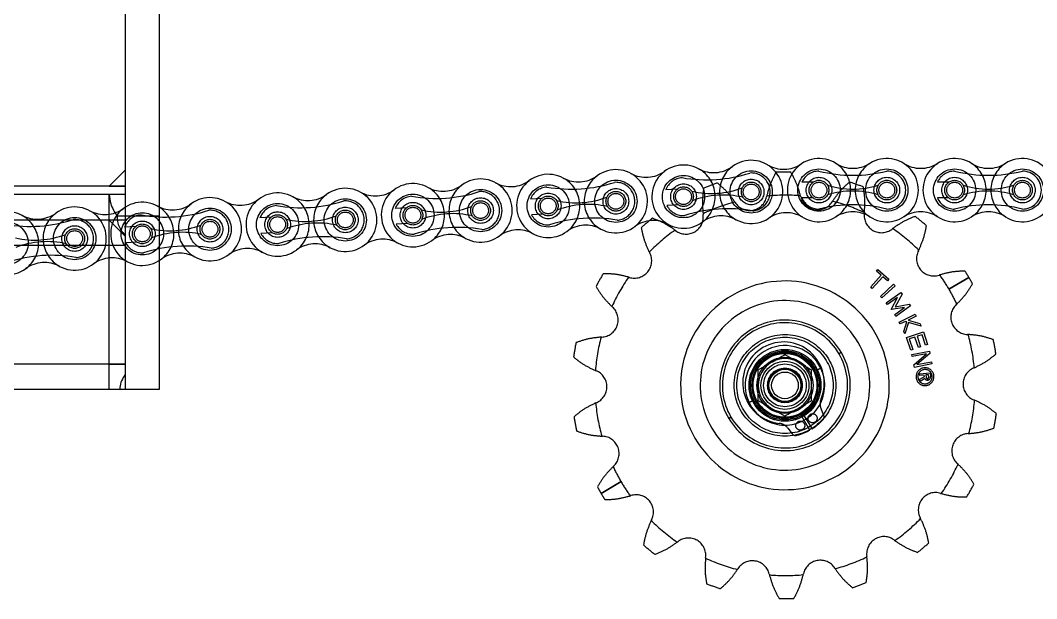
# Model space of a CAD drawing. Header units: metres. Extents: x 0 to 63075, y 0 to 44550.
# Drawn here: x 35842.8 to 36033.1, y 35818.8 to 35927.1 of the extents above; entities that cross this region are included whole.
import ezdxf

# ---------------------------------------------------------------- set-up
doc = ezdxf.new("R2010")
doc.units = ezdxf.units.M
doc.header["$LTSCALE"] = 75
doc.linetypes.add('HIDDEN2', pattern=[4.7625, 3.175, -1.5875])
for name, color, linetype in [('SDM', 7, 'Continuous'), ('SL4', 4, 'Continuous'), ('ST1', 7, 'HIDDEN2')]:
    doc.layers.add(name, color=color, linetype=linetype)

# ---------------------------------------------------------------- blocks, each defined once
blk = doc.blocks.new('A$C6e6623c1')
at = {"layer": 'SL4'}
for p, q in [((381.19, 1679.2), (381.19, 1567.5)), ((387.54, 1679.2), (387.54, 1567.5)), ((381.19, 1576.1), (378.19, 1573.1)), ((381.19, 1576.1), (381.19, 1573.1)), ((381.19, 1573.1), (327.22, 1573.1)), ((378.19, 1573.1), (381.19, 1573.1)), ((381.19, 1573.1), (381.19, 1571.51)), ((381.19, 1571.51), (326.5, 1571.51)), ((378.19, 1566.75), (378.19, 1571.51)), ((381.19, 1571.51), (378.19, 1571.51)), ((381.19, 1571.51), (381.19, 1567.5)), ((378.19, 1566.75), (324.21, 1566.75)), ((381.19, 1563.75), (378.19, 1566.75)), ((378.19, 1561.99), (378.19, 1566.75)), ((381.19, 1567.5), (379.66, 1567.5)), ((381.19, 1567.5), (381.19, 1563.84)), ((387.54, 1567.5), (381.19, 1567.5)), ((381.19, 1567.5), (381.19, 1535)), ((387.54, 1567.5), (387.54, 1535)), ((378.19, 1561.99), (326.19, 1561.99)), ((381.19, 1561.99), (378.19, 1561.99)), ((378.19, 1539.76), (378.19, 1561.99)), ((499.76, 1538.68), (502.26, 1540.12)), ((504.76, 1541.56), (507.26, 1540.12)), ((378.19, 1539.76), (305.7, 1539.76)), ((378.19, 1539.76), (381.19, 1539.76)), ((378.19, 1535), (378.19, 1539.76)), ((381.19, 1537.82), (381.19, 1535)), ((378.19, 1535), (301.19, 1535)), ((381.19, 1535), (380.16, 1535)), ((387.54, 1535), (381.19, 1535)), ((509.76, 1532.9), (507.26, 1531.46)), ((504.76, 1530.02), (502.26, 1531.46))]:
    blk.add_line(p, q, dxfattribs=at)
for radius in [6, 3, 2.5]:
    blk.add_circle((504.76, 1535.79), radius, dxfattribs=at)
for start, end in [(120, 180), (60, 120), (0, 60), (180, 240), (300, 0), (240, 300)]:
    blk.add_arc((504.76, 1535.79), 5, start, end, dxfattribs=at)
for points, knots in [([(378.19, 1571.51), (378.26, 1570.93), (378.43, 1569.49), (379.2, 1568.24), (379.66, 1567.5)], [0, 0, 0, 0, 0.40124, 1, 1, 1, 1]), ([(379.66, 1567.5), (379.67, 1567.06), (379.7, 1565.88), (380.51, 1564.67), (381.11, 1563.94), (381.19, 1563.84)], [0, 0, 0, 0, 0.3402665, 0.9089947, 1, 1, 1, 1]), ([(502.26, 1540.12), (502.32, 1540.15), (503.17, 1540.64), (503.99, 1541.12), (504.76, 1541.56)], [0, 0, 0, 0, 0.070201, 1, 1, 1, 1]), ([(507.26, 1540.12), (507.32, 1540.09), (508.17, 1539.6), (508.99, 1539.12), (509.76, 1538.68)], [0, 0, 0, 0, 0.070201, 1, 1, 1, 1]), ([(499.76, 1535.79), (499.76, 1536.05), (499.76, 1537.03), (499.76, 1537.98), (499.76, 1538.68)], [0, 0, 0, 0, 0.268634, 1, 1, 1, 1]), ([(509.76, 1535.79), (509.76, 1536.05), (509.76, 1537.03), (509.76, 1537.98), (509.76, 1538.68)], [0, 0, 0, 0, 0.268634, 1, 1, 1, 1]), ([(381.19, 1537.82), (380.95, 1537.44), (380.46, 1536.67), (380.18, 1535.7), (380.17, 1535.13), (380.16, 1535)], [0, 0, 0, 0, 0.424288, 0.863023, 1, 1, 1, 1]), ([(380.16, 1535), (379.8, 1535), (379.06, 1535), (378.32, 1535), (378.23, 1535), (378.19, 1535)], [0, 0, 0, 0, 0.37786, 0.765345, 1, 1, 1, 1]), ([(499.76, 1532.9), (499.76, 1533.15), (499.76, 1534.09), (499.76, 1535.06), (499.76, 1535.79)], [0, 0, 0, 0, 0.257551, 1, 1, 1, 1]), ([(509.76, 1532.9), (509.76, 1533.15), (509.76, 1534.09), (509.76, 1535.06), (509.76, 1535.79)], [0, 0, 0, 0, 0.257551, 1, 1, 1, 1]), ([(502.26, 1531.46), (502.2, 1531.49), (501.36, 1531.98), (500.53, 1532.46), (499.76, 1532.9)], [0, 0, 0, 0, 0.0702006, 1, 1, 1, 1]), ([(507.26, 1531.46), (507.2, 1531.43), (506.36, 1530.94), (505.53, 1530.46), (504.76, 1530.02)], [0, 0, 0, 0, 0.070201, 1, 1, 1, 1])]:
    blk.add_open_spline(points, degree=3, knots=knots, dxfattribs=at)
at = {"layer": 'ST1'}
for p, q in [((484.56, 1572.53), (482.44, 1572.38)), ((510.02, 1573.83), (507.9, 1573.83)), ((535.42, 1573.83), (533.3, 1573.83)), ((378.19, 1571.51), (91.19, 1571.51)), ((459.22, 1570.79), (457.1, 1570.64)), ((510.02, 1570.88), (507.9, 1570.88)), ((535.42, 1570.88), (533.3, 1570.88)), ((433.88, 1569.04), (431.76, 1568.9)), ((484.76, 1569.59), (482.64, 1569.44)), ((381.19, 1566.75), (378.19, 1566.75)), ((408.54, 1567.3), (406.42, 1567.15)), ((459.42, 1567.84), (457.3, 1567.7)), ((383.2, 1565.55), (381.08, 1565.41)), ((434.08, 1566.1), (431.96, 1565.95)), ((408.74, 1564.35), (406.62, 1564.21)), ((381.19, 1561.99), (81.19, 1561.99)), ((381.19, 1561.99), (378.19, 1561.99)), ((383.4, 1562.61), (381.28, 1562.46)), ((521.89, 1557.18), (522.16, 1557.48)), ((522.76, 1556.4), (521.89, 1557.18)), ((522.16, 1557.48), (524.21, 1555.67)), ((520.82, 1554.21), (522.76, 1556.4)), ((523.06, 1556.14), (521.12, 1553.94)), ((523.94, 1555.36), (523.06, 1556.14)), ((524.21, 1555.67), (523.94, 1555.36)), ((535.47, 1553.82), (539.21, 1556.01)), ((539.21, 1556.01), (535.47, 1553.82)), ((521.12, 1553.94), (520.82, 1554.21)), ((522.63, 1552.45), (525.1, 1554.71)), ((525.37, 1554.41), (522.91, 1552.15)), ((525.1, 1554.71), (525.37, 1554.41)), ((522.91, 1552.15), (522.63, 1552.45)), ((523.74, 1551.26), (526.46, 1553.2)), ((525.82, 1552.25), (523.97, 1550.93)), ((524.63, 1550), (525.82, 1552.25)), ((526.69, 1552.88), (525.37, 1550.5)), ((526.46, 1553.2), (526.69, 1552.88)), ((523.97, 1550.93), (523.74, 1551.26)), ((524.66, 1549.97), (524.63, 1550)), ((527.17, 1550.36), (524.66, 1549.97)), ((525.32, 1549.04), (527.17, 1550.36)), ((525.37, 1550.5), (528.04, 1550.98)), ((528.27, 1550.66), (525.55, 1548.71)), ((528.04, 1550.98), (528.27, 1550.66)), ((525.55, 1548.71), (525.32, 1549.04)), ((526.16, 1547.64), (529.17, 1549.11)), ((526.34, 1547.28), (526.16, 1547.64)), ((527.32, 1547.76), (526.34, 1547.28)), ((527.02, 1545.88), (527.59, 1547.68)), ((527.92, 1547.59), (527.24, 1545.43)), ((527.59, 1547.68), (527.32, 1547.76)), ((529.34, 1548.75), (527.81, 1548)), ((527.81, 1548), (530.03, 1547.35)), ((530.25, 1546.9), (527.92, 1547.59)), ((529.17, 1549.11), (529.34, 1548.75)), ((527.24, 1545.43), (527.02, 1545.88)), ((527.53, 1544.73), (530.7, 1545.79)), ((530.03, 1547.35), (530.25, 1546.9)), ((530.7, 1545.79), (531.48, 1543.46)), ((528.31, 1542.4), (527.53, 1544.73)), ((529.11, 1544.84), (528.05, 1544.48)), ((528.05, 1544.48), (528.7, 1542.53)), ((529.77, 1542.89), (529.11, 1544.84)), ((530.44, 1545.28), (529.5, 1544.97)), ((529.5, 1544.97), (530.16, 1543.02)), ((531.1, 1543.33), (530.44, 1545.28)), ((515.3, 1541.97), (514.88, 1541.73)), ((514.88, 1541.73), (515.3, 1541.97)), ((528.7, 1542.53), (528.31, 1542.4)), ((528.53, 1541.58), (531.82, 1542.2)), ((530.16, 1543.02), (529.77, 1542.89)), ((531.48, 1543.46), (531.1, 1543.33)), ((531.82, 1542.2), (531.9, 1541.74)), ((528.6, 1541.18), (528.53, 1541.58)), ((531.26, 1541.69), (528.6, 1541.18)), ((528.9, 1539.61), (531.26, 1541.69)), ((531.9, 1541.74), (529.48, 1539.67)), ((529.48, 1539.67), (532.2, 1540.19)), ((532.2, 1540.19), (532.28, 1539.79)), ((381.19, 1539.76), (86.44, 1539.76)), ((381.19, 1539.76), (378.19, 1539.76)), ((510.61, 1538.57), (511.49, 1538.99)), ((511.49, 1538.99), (510.61, 1538.57)), ((528.99, 1539.16), (528.9, 1539.61)), ((532.28, 1539.79), (528.99, 1539.16)), ((529.98, 1537.96), (531.93, 1538.14)), ((531.93, 1538.14), (531.99, 1537.41)), ((530.01, 1537.64), (529.98, 1537.96)), ((530.84, 1537.71), (530.01, 1537.64)), ((530.03, 1536.93), (530.87, 1537.44)), ((530.07, 1536.53), (530.03, 1536.93)), ((530.94, 1537.07), (530.07, 1536.53)), ((530.87, 1537.44), (530.84, 1537.71)), ((531.64, 1537.79), (531.15, 1537.75)), ((531.15, 1537.75), (531.19, 1537.31)), ((531.49, 1536.78), (531.46, 1537.09)), ((531.46, 1537.09), (531.48, 1536.78)), ((531.68, 1537.36), (531.64, 1537.79)), ((380.16, 1535), (378.19, 1535)), ((498.03, 1532.59), (498.91, 1533.01)), ((498.91, 1533.01), (498.03, 1532.59)), ((508.04, 1530.53), (509.84, 1527.64)), ((512.03, 1530.16), (511.51, 1531.4)), ((494.65, 1529.85), (494.23, 1529.61)), ((494.23, 1529.61), (494.65, 1529.85)), ((509.41, 1527.39), (507.76, 1530.36)), ((505.31, 1527.76), (506.13, 1526.7)), ((470.32, 1515.57), (474.06, 1517.76)), ((474.06, 1517.76), (470.32, 1515.57))]:
    blk.add_line(p, q, dxfattribs=at)
for centre, radius in [((511.13, 1572.35), 3.96), ((523.83, 1572.35), 3.96), ((536.53, 1572.35), 3.96), ((549.23, 1572.35), 3.96), ((473.09, 1570.26), 3.96), ((485.76, 1571.13), 3.96), ((498.43, 1572.01), 3.96), ((498.43, 1572.01), 2.4), ((511.13, 1572.35), 2.4), ((511.13, 1572.35), 1.85), ((523.83, 1572.35), 2.4), ((523.83, 1572.35), 1.85), ((536.53, 1572.35), 2.4), ((536.53, 1572.35), 1.84), ((549.23, 1572.35), 2.4), ((549.23, 1572.35), 1.84), ((447.75, 1568.52), 3.96), ((460.42, 1569.39), 3.96), ((473.09, 1570.26), 2.4), ((485.76, 1571.13), 2.4), ((485.76, 1571.13), 1.84), ((485.76, 1571.13), 1.48), ((498.43, 1572.01), 1.84), ((498.43, 1572.01), 1.48), ((511.13, 1572.35), 1.48), ((523.83, 1572.35), 1.48), ((536.53, 1572.35), 1.48), ((549.23, 1572.35), 1.48), ((422.41, 1566.77), 3.96), ((435.08, 1567.65), 3.96), ((447.75, 1568.52), 2.4), ((460.42, 1569.39), 2.4), ((460.42, 1569.39), 1.85), ((460.42, 1569.39), 1.48), ((473.09, 1570.26), 1.85), ((473.09, 1570.26), 1.48), ((397.07, 1565.03), 3.96), ((409.74, 1565.9), 3.96), ((422.41, 1566.77), 2.4), ((422.41, 1566.77), 1.84), ((435.08, 1567.65), 2.4), ((435.08, 1567.65), 1.84), ((435.08, 1567.65), 1.48), ((447.75, 1568.52), 1.84), ((447.75, 1568.52), 1.48), ((371.73, 1563.28), 3.96), ((384.4, 1564.16), 3.96), ((397.07, 1565.03), 2.4), ((397.07, 1565.03), 1.85), ((409.74, 1565.9), 2.4), ((409.74, 1565.9), 1.84), ((409.74, 1565.9), 1.48), ((422.41, 1566.77), 1.48), ((359.06, 1562.41), 3.96), ((371.73, 1563.28), 2.4), ((371.73, 1563.28), 1.85), ((371.73, 1563.28), 1.48), ((384.4, 1564.16), 2.4), ((384.4, 1564.16), 1.85), ((384.4, 1564.16), 1.48), ((397.07, 1565.03), 1.48), ((504.76, 1535.79), 9.52), ((504.76, 1535.79), 9.02), ((504.76, 1535.79), 6.72), ((504.76, 1535.79), 6.73), ((504.76, 1535.79), 6.47), ((504.76, 1535.79), 6.2), ((504.76, 1535.79), 5.98), ((504.76, 1535.79), 5.25), ((504.76, 1535.79), 5.25), ((504.76, 1535.79), 4.5), ((504.76, 1535.79), 4), ((504.76, 1535.79), 3.25), ((504.76, 1535.79), 3.25), ((504.76, 1535.79), 3.2), ((509.94, 1529.63), 0.85), ((507.62, 1528.26), 0.85)]:
    blk.add_circle(centre, radius, dxfattribs=at)
for centre, radius, start, end in [((511.13, 1572.35), 5.92, 57.5667, 302.4333), ((523.83, 1572.35), 5.92, 237.5667, 122.4333), ((536.53, 1572.35), 5.92, 57.5667, 302.4333), ((549.23, 1572.35), 5.92, 237.5667, 122.4333), ((473.09, 1570.26), 5.92, 241.5043, 126.3709), ((485.76, 1571.13), 5.92, 61.5043, 306.3709), ((491.41, 1581.54), 5.92, 241.5043, 306.3709), ((485.76, 1571.13), 5.92, 306.3709, 61.5044), ((498.43, 1572.01), 5.92, 126.371, 241.5042), ((498.43, 1572.01), 5.92, 241.5043, 126.3709), ((504.51, 1582.17), 5.92, 239.1418, 304.0085), ((517.48, 1582.35), 5.92, 237.5667, 302.4333), ((511.13, 1572.35), 5.92, 302.4332, 57.5668), ((523.83, 1572.35), 5.92, 122.4332, 237.5668), ((530.18, 1582.35), 5.92, 237.5667, 302.4333), ((542.88, 1582.35), 5.92, 237.5667, 302.4333), ((536.53, 1572.35), 5.92, 302.4332, 57.5668), ((549.23, 1572.35), 5.92, 122.4332, 237.5668), ((447.75, 1568.52), 5.92, 241.5043, 126.3709), ((460.42, 1569.39), 5.92, 61.5043, 306.3709), ((466.07, 1579.8), 5.92, 241.5043, 306.3709), ((460.42, 1569.39), 5.92, 306.3709, 61.5044), ((473.09, 1570.26), 5.92, 126.3709, 241.5044), ((478.74, 1580.67), 5.92, 241.5043, 306.3709), ((485.76, 1571.13), 3.55, 93.9376, 159.3842), ((490.1, 1600.6), 26.32, 259.9778, 287.8975), ((498.43, 1572.01), 3.55, 273.9376, 93.9376), ((504.76, 1535.79), 39.94, 88.4469, 92.3828), ((511.13, 1572.35), 3.55, 90, 155.4466), ((517.48, 1601.45), 26.32, 256.0401, 283.9599), ((523.83, 1572.35), 3.55, 270, 90), ((536.53, 1572.35), 3.55, 90, 155.4466), ((542.88, 1601.45), 26.32, 256.0401, 283.9599), ((549.23, 1572.35), 3.55, 270, 90), ((422.41, 1566.77), 5.92, 241.5043, 126.3709), ((428.06, 1577.18), 5.92, 241.5043, 306.3709), ((435.08, 1567.65), 5.92, 61.5043, 306.3709), ((440.73, 1578.05), 5.92, 241.5043, 306.3709), ((435.08, 1567.65), 5.92, 306.3709, 61.5044), ((447.75, 1568.52), 5.92, 126.3709, 241.5044), ((453.4, 1578.92), 5.92, 241.5043, 306.3709), ((460.42, 1569.39), 3.55, 93.9376, 159.3842), ((464.76, 1598.85), 26.32, 259.9778, 287.8975), ((473.09, 1570.26), 3.55, 273.9376, 93.9376), ((490.98, 1587.88), 16.17, 256.9306, 290.9446), ((504.76, 1535.79), 39.94, 108.4469, 112.3828), ((517.48, 1588.71), 16.17, 252.993, 287.007), ((504.76, 1535.79), 39.94, 68.4469, 72.3828), ((542.88, 1588.71), 16.17, 252.993, 287.007), ((397.07, 1565.03), 5.92, 241.5043, 126.3709), ((402.72, 1575.43), 5.92, 241.5043, 306.3709), ((409.74, 1565.9), 5.92, 61.5043, 306.3709), ((415.39, 1576.31), 5.92, 241.5043, 306.3709), ((409.74, 1565.9), 5.92, 306.3709, 61.5044), ((422.41, 1566.77), 5.92, 126.3709, 241.5044), ((435.08, 1567.65), 3.55, 93.9376, 159.3842), ((439.42, 1597.11), 26.32, 259.9778, 287.8975), ((447.75, 1568.52), 3.55, 273.9376, 93.9376), ((465.64, 1586.14), 16.17, 256.9306, 290.9446), ((493.22, 1555.26), 16.17, 76.9306, 110.9446), ((498.15, 1571.78), 3.24, 212.9148, 347.9148), ((516.36, 1567.88), 15.39, 167.4325, 167.9148), ((504.76, 1535.79), 35.61, 85.3155, 95.5142), ((504.76, 1535.79), 35.61, 85.3155, 95.5142), ((492.7, 1567.71), 15.39, 12.9148, 13.3971), ((510.86, 1571.88), 3.24, 192.9148, 327.9148), ((511.13, 1572.35), 3.55, 204.5534, 270), ((517.48, 1556), 16.17, 72.993, 107.007), ((536.53, 1572.35), 3.55, 204.5534, 270), ((542.88, 1556), 16.17, 72.993, 107.007), ((371.73, 1563.28), 5.92, 241.5043, 126.3709), ((377.38, 1573.69), 5.92, 241.5043, 306.3709), ((384.4, 1564.16), 5.92, 61.5043, 306.3709), ((388.74, 1593.62), 26.32, 259.9778, 287.8975), ((390.05, 1574.56), 5.92, 241.5043, 306.3709), ((384.4, 1564.16), 5.92, 306.3709, 61.5044), ((397.07, 1565.03), 5.92, 126.3709, 241.5044), ((397.07, 1565.03), 3.55, 273.9376, 93.9376), ((409.74, 1565.9), 3.55, 93.9376, 159.3842), ((414.08, 1595.37), 26.32, 259.9778, 287.8975), ((422.41, 1566.77), 3.55, 273.9376, 93.9376), ((440.3, 1584.4), 16.17, 256.9306, 290.9446), ((467.88, 1553.51), 16.17, 76.9306, 110.9446), ((485.76, 1571.13), 3.55, 208.491, 273.9376), ((494.1, 1542.54), 26.32, 79.9778, 107.8975), ((504.76, 1535.79), 35.61, 105.3155, 115.5142), ((504.76, 1535.79), 35.61, 105.3155, 115.5142), ((482.51, 1561.66), 15.39, 32.9148, 33.3971), ((517.48, 1543.26), 26.32, 76.0401, 103.9599), ((526.64, 1561.98), 15.39, 147.4325, 147.9148), ((504.76, 1535.79), 35.61, 65.3155, 75.5142), ((504.76, 1535.79), 35.61, 65.3155, 75.5142), ((542.88, 1543.26), 26.32, 76.0401, 103.9599), ((359.06, 1562.41), 5.92, 61.5043, 306.3709), ((363.4, 1591.88), 26.32, 259.9778, 287.8975), ((364.71, 1572.82), 5.92, 241.5043, 306.3709), ((359.06, 1562.41), 5.92, 306.3709, 61.5044), ((371.73, 1563.28), 5.92, 126.3709, 241.5044), ((371.73, 1563.28), 3.55, 273.9376, 93.9376), ((384.4, 1564.16), 3.55, 93.9376, 159.3842), ((414.96, 1582.65), 16.17, 256.9306, 290.9446), ((442.54, 1551.77), 16.17, 76.9306, 110.9446), ((460.42, 1569.39), 3.55, 208.491, 273.9376), ((468.76, 1540.8), 26.32, 79.9778, 107.8975), ((480.12, 1560.73), 5.92, 61.5043, 126.3709), ((504.76, 1535.79), 39.94, 128.4469, 132.3828), ((486.23, 1567.35), 3.24, 232.9148, 7.9148), ((492.79, 1561.6), 5.92, 61.5043, 126.3709), ((504.69, 1569.92), 15.39, 187.4325, 187.9148), ((505.06, 1562.19), 5.92, 59.1418, 124.0085), ((517.48, 1562.36), 5.92, 57.5667, 122.4333), ((522.83, 1567.62), 3.24, 172.9148, 307.9148), ((504.35, 1569.91), 15.39, 352.9148, 353.3971), ((530.18, 1562.36), 5.92, 57.5667, 122.4333), ((504.76, 1535.79), 39.94, 48.4469, 52.3828), ((542.88, 1562.36), 5.92, 57.5667, 122.4333), ((389.62, 1580.91), 16.17, 256.9306, 290.9446), ((417.2, 1550.02), 16.17, 76.9306, 110.9446), ((435.08, 1567.65), 3.55, 208.491, 273.9376), ((443.42, 1539.05), 26.32, 79.9778, 107.8975), ((454.78, 1558.98), 5.92, 61.5043, 126.3709), ((467.45, 1559.86), 5.92, 61.5043, 126.3709), ((504.76, 1535.79), 35.61, 125.3155, 135.5142), ((504.76, 1535.79), 35.61, 125.3155, 135.5142), ((475, 1552.49), 15.39, 52.9148, 53.3971), ((534.28, 1552.92), 15.39, 127.4325, 127.9148), ((504.76, 1535.79), 35.61, 45.3155, 55.5142), ((504.76, 1535.79), 35.61, 45.3155, 55.5142), ((364.28, 1579.16), 16.17, 256.9306, 290.9446), ((391.86, 1548.28), 16.17, 76.9306, 110.9446), ((409.74, 1565.9), 3.55, 208.491, 273.9376), ((418.08, 1537.31), 26.32, 79.9778, 107.8975), ((429.44, 1557.24), 5.92, 61.5043, 126.3709), ((442.11, 1558.11), 5.92, 61.5043, 126.3709), ((366.52, 1546.53), 16.17, 76.9306, 110.9446), ((384.4, 1564.16), 3.55, 208.491, 273.9376), ((392.74, 1535.56), 26.32, 79.9778, 107.8975), ((404.09, 1555.5), 5.92, 61.5043, 126.3709), ((416.76, 1556.37), 5.92, 61.5043, 126.3709), ((532.63, 1559.52), 3.24, 152.9148, 287.9148), ((516.04, 1568), 15.39, 332.9148, 333.3971), ((367.4, 1533.82), 26.32, 79.9778, 107.8975), ((378.75, 1553.75), 5.92, 61.5043, 126.3709), ((391.42, 1554.62), 5.92, 61.5043, 126.3709), ((476.56, 1559.11), 3.24, 252.9148, 27.9148), ((493.02, 1567.83), 15.39, 207.4325, 207.9148), ((366.08, 1552.88), 5.92, 61.5043, 126.3709), ((504.76, 1535.79), 39.94, 30.4148, 32.3828), ((504.76, 1535.79), 39.94, 148.4469, 152.3828), ((504.76, 1535.79), 35.61, 145.3155, 155.5142), ((504.76, 1535.79), 35.61, 145.3155, 155.5142), ((471.09, 1541.3), 15.39, 72.9148, 73.3971), ((504.76, 1535.79), 19.54, 30.4148, 210.4148), ((538.36, 1541.79), 15.39, 107.4325, 107.9148), ((504.76, 1535.79), 35.61, 30.4148, 35.5142), ((504.76, 1535.79), 35.61, 30.4148, 35.5142), ((504.76, 1535.79), 39.94, 28.4469, 30.4148), ((504.76, 1535.79), 35.61, 25.3155, 30.4148), ((504.76, 1535.79), 35.61, 25.3155, 30.4148), ((504.76, 1535.79), 15.88, 30.4148, 210.4148), ((470.28, 1548.06), 3.24, 272.9148, 47.9148), ((482.77, 1561.88), 15.39, 227.4325, 227.9148), ((539.06, 1548.56), 3.24, 132.9148, 267.9148), ((526.38, 1562.2), 15.39, 312.9148, 313.3971), ((504.76, 1535.79), 12.22, 30.4148, 210.4148), ((504.76, 1535.79), 19.54, 210.4148, 30.4148), ((504.76, 1535.79), 11.73, 30.4148, 210.4148), ((504.76, 1535.79), 11.73, 30.4148, 210.4148), ((504.76, 1535.79), 39.94, 168.4469, 172.3828), ((504.76, 1535.79), 35.61, 165.3155, 175.5142), ((504.76, 1535.79), 35.61, 165.3155, 175.5142), ((471.23, 1529.45), 15.39, 92.9148, 93.3971), ((504.76, 1535.79), 15.88, 210.4148, 30.4148), ((504.48, 1536.27), 7.64, 336.9213, 263.9084), ((538.38, 1529.94), 15.39, 87.4325, 87.9148), ((504.76, 1535.79), 35.61, 5.3155, 15.5142), ((504.76, 1535.79), 35.61, 5.3155, 15.5142), ((504.76, 1535.79), 39.94, 8.4469, 12.3828), ((504.76, 1535.79), 12.22, 210.4148, 30.4148), ((504.76, 1535.79), 7.45, 25.4148, 205.4148), ((504.76, 1535.79), 7.45, 25.4148, 205.4148), ((504.76, 1535.79), 6.2, 301.9071, 298.9226), ((504.76, 1535.79), 11.73, 210.4148, 30.4148), ((504.76, 1535.79), 11.73, 210.4148, 30.4148), ((475.17, 1552.79), 15.39, 247.4325, 247.9148), ((468.17, 1535.53), 3.24, 292.9148, 67.9148), ((504.76, 1535.79), 7.45, 205.4148, 25.4148), ((504.76, 1535.79), 7.45, 205.4148, 25.4148), ((530.99, 1537.41), 1.67, 120.4148, 300.4148), ((530.99, 1537.41), 1.34, 120.4148, 300.4148), ((530.99, 1537.41), 1.67, 300.4148, 120.4148), ((530.99, 1537.41), 1.34, 300.4148, 120.4148), ((541.36, 1536.05), 3.24, 112.9148, 247.9148), ((534.11, 1553.21), 15.39, 292.9148, 293.3971), ((531.44, 1537.33), 0.558, 207.7954, 274.6447), ((531.44, 1537.33), 0.245, 185.1103, 274.0571), ((531.44, 1537.33), 0.245, 276.1116, 6.4414), ((531.44, 1537.33), 0.558, 275.5405, 8.4894), ((475.42, 1518.37), 15.39, 112.9148, 113.3971), ((504.76, 1535.79), 35.61, 185.3155, 195.5142), ((504.76, 1535.79), 35.61, 185.3155, 195.5142), ((513.72, 1532.33), 2.4, 156.9213, 202.9148), ((504.76, 1535.79), 35.61, 345.3155, 355.5142), ((504.76, 1535.79), 35.61, 345.3155, 355.5142), ((534.35, 1518.79), 15.39, 67.4325, 67.9148), ((504.76, 1535.79), 39.94, 348.4469, 352.3828), ((504.76, 1535.79), 39.94, 188.4469, 192.3828), ((503.42, 1526.29), 2.4, 37.9148, 83.9084), ((504.76, 1535.79), 9.6, 301.9071, 318.0246), ((511.34, 1529.87), 0.75, 318.0246, 22.9148), ((506.72, 1527.16), 0.75, 217.9148, 282.805), ((504.76, 1535.79), 9.6, 282.805, 298.9226), ((539.24, 1523.52), 3.24, 92.9148, 227.9148), ((538.29, 1542.13), 15.39, 272.9148, 273.3971), ((471.14, 1541.64), 15.39, 267.4325, 267.9148), ((470.46, 1523.02), 3.24, 312.9148, 87.9148), ((504.76, 1535.79), 35.61, 325.3155, 335.5142), ((504.76, 1535.79), 35.61, 325.3155, 335.5142), ((526.76, 1509.7), 15.39, 47.4325, 47.9148), ((483.15, 1509.38), 15.39, 132.9148, 133.3971), ((504.76, 1535.79), 35.61, 205.3155, 210.4148), ((504.76, 1535.79), 35.61, 205.3155, 210.4148), ((504.76, 1535.79), 35.61, 210.4148, 215.5142), ((504.76, 1535.79), 35.61, 210.4148, 215.5142), ((504.76, 1535.79), 39.94, 328.4469, 332.3828), ((504.76, 1535.79), 39.94, 208.4469, 210.4148), ((504.76, 1535.79), 39.94, 210.4148, 212.3828), ((476.9, 1512.06), 3.24, 332.9148, 107.9148), ((532.97, 1512.47), 3.24, 72.9148, 207.9148), ((538.44, 1530.28), 15.39, 252.9148, 253.3971), ((471.17, 1529.79), 15.39, 287.4325, 287.9148), ((493.48, 1503.58), 15.39, 152.9148, 153.3971), ((504.76, 1535.79), 35.61, 225.3155, 235.5142), ((504.76, 1535.79), 35.61, 225.3155, 235.5142), ((504.76, 1535.79), 35.61, 305.3155, 315.5142), ((504.76, 1535.79), 35.61, 305.3155, 315.5142), ((516.51, 1503.75), 15.39, 27.4325, 27.9148), ((504.76, 1535.79), 39.94, 228.4469, 232.3828), ((475.25, 1518.66), 15.39, 307.4325, 307.9148), ((486.69, 1503.96), 3.24, 352.9148, 127.9148), ((523.29, 1504.23), 3.24, 52.9148, 187.9148), ((534.52, 1519.09), 15.39, 232.9148, 233.3971), ((504.76, 1535.79), 39.94, 308.4469, 312.3828), ((504.84, 1501.66), 15.39, 7.4325, 7.9148), ((505.18, 1501.67), 15.39, 172.9148, 173.3971), ((504.76, 1535.79), 35.61, 245.3155, 255.5142), ((504.76, 1535.79), 35.61, 245.3155, 255.5142), ((498.67, 1499.7), 3.24, 12.9148, 147.9148), ((511.38, 1499.8), 3.24, 32.9148, 167.9148), ((504.76, 1535.79), 35.61, 285.3155, 295.5142), ((504.76, 1535.79), 35.61, 285.3155, 295.5142), ((482.89, 1509.6), 15.39, 327.4325, 327.9148), ((516.83, 1503.87), 15.39, 192.9148, 193.3971), ((504.76, 1535.79), 35.61, 265.3155, 275.5142), ((504.76, 1535.79), 35.61, 265.3155, 275.5142), ((493.16, 1503.7), 15.39, 347.4325, 347.9148), ((527.02, 1509.92), 15.39, 212.9148, 213.3971), ((504.76, 1535.79), 39.94, 248.4469, 252.3828), ((504.76, 1535.79), 39.94, 288.4469, 292.3828), ((504.76, 1535.79), 39.94, 268.4469, 272.3828)]:
    blk.add_arc(centre, radius, start, end, dxfattribs=at)
for points, knots in [([(503.1, 1575.7), (502.73, 1575), (501.97, 1573.61), (501.55, 1572.02), (501.34, 1571.23)], [0, 0, 0, 0, 0.500514, 1, 1, 1, 1]), ([(507.67, 1571.28), (507.45, 1572.07), (507, 1573.64), (506.23, 1575.02), (505.85, 1575.72)], [0, 0, 0, 0, 0.499427, 1, 1, 1, 1]), ([(489.55, 1572.72), (489.44, 1571.94), (489.21, 1570.37), (489.35, 1568.74), (489.43, 1567.92)], [0, 0, 0, 0, 0.500261, 1, 1, 1, 1]), ([(495.36, 1570.13), (494.88, 1570.8), (493.92, 1572.13), (492.72, 1573.16), (492.12, 1573.68)], [0, 0, 0, 0, 0.499098, 1, 1, 1, 1]), ([(516.85, 1573.86), (516.26, 1573.33), (515.08, 1572.28), (514.14, 1570.94), (513.67, 1570.27)], [0, 0, 0, 0, 0.500529, 1, 1, 1, 1]), ([(519.63, 1568.14), (519.69, 1568.96), (519.81, 1570.59), (519.56, 1572.16), (519.44, 1572.94)], [0, 0, 0, 0, 0.49948, 1, 1, 1, 1]), ([(484.18, 1564.85), (483.5, 1565.31), (482.15, 1566.23), (480.67, 1566.79), (479.93, 1567.07)], [0, 0, 0, 0, 0.499419, 1, 1, 1, 1]), ([(529.14, 1567.43), (528.41, 1567.13), (526.94, 1566.55), (525.59, 1565.61), (524.92, 1565.14)], [0, 0, 0, 0, 0.500152, 1, 1, 1, 1]), ([(477.84, 1565.29), (478, 1564.52), (478.32, 1562.97), (479.01, 1561.48), (479.36, 1560.74)], [0, 0, 0, 0, 0.500133, 1, 1, 1, 1]), ([(529.8, 1561.11), (530.14, 1561.85), (530.81, 1563.35), (531.11, 1564.9), (531.26, 1565.68)], [0, 0, 0, 0, 0.499459, 1, 1, 1, 1]), ([(538.49, 1557.18), (537.7, 1557.16), (536.12, 1557.11), (534.54, 1556.69), (533.75, 1556.47)], [0, 0, 0, 0, 0.500133, 1, 1, 1, 1]), ([(475.48, 1556.05), (474.69, 1556.25), (473.1, 1556.66), (471.52, 1556.68), (470.73, 1556.69)], [0, 0, 0, 0, 0.499479, 1, 1, 1, 1]), ([(469.37, 1554.3), (469.79, 1553.63), (470.62, 1552.28), (471.78, 1551.13), (472.36, 1550.55)], [0, 0, 0, 0, 0.500372, 1, 1, 1, 1]), ([(536.95, 1551.02), (537.52, 1551.6), (538.66, 1552.78), (539.47, 1554.13), (539.88, 1554.82)], [0, 0, 0, 0, 0.499098, 1, 1, 1, 1]), ([(470.32, 1544.82), (469.5, 1544.73), (467.87, 1544.57), (466.38, 1544.05), (465.63, 1543.79)], [0, 0, 0, 0, 0.499464, 1, 1, 1, 1]), ([(543.77, 1544.35), (543.02, 1544.6), (541.52, 1545.1), (539.89, 1545.24), (539.07, 1545.31)], [0, 0, 0, 0, 0.500533, 1, 1, 1, 1]), ([(465.17, 1541.08), (465.8, 1540.59), (467.04, 1539.61), (468.52, 1538.92), (469.26, 1538.57)], [0, 0, 0, 0, 0.500513, 1, 1, 1, 1]), ([(540.22, 1539.09), (540.95, 1539.44), (542.43, 1540.16), (543.66, 1541.16), (544.27, 1541.66)], [0, 0, 0, 0, 0.499124, 1, 1, 1, 1]), ([(469.31, 1532.49), (468.57, 1532.14), (467.1, 1531.42), (465.87, 1530.42), (465.26, 1529.92)], [0, 0, 0, 0, 0.499124, 1, 1, 1, 1]), ([(544.35, 1530.5), (543.73, 1530.99), (542.49, 1531.97), (541, 1532.66), (540.26, 1533.01)], [0, 0, 0, 0, 0.5005125, 1, 1, 1, 1]), ([(465.75, 1527.23), (466.5, 1526.98), (468, 1526.48), (469.64, 1526.34), (470.45, 1526.27)], [0, 0, 0, 0, 0.500534, 1, 1, 1, 1]), ([(539.21, 1526.76), (540.02, 1526.85), (541.65, 1527.01), (543.15, 1527.53), (543.89, 1527.79)], [0, 0, 0, 0, 0.499464, 1, 1, 1, 1]), ([(540.15, 1517.28), (539.74, 1517.95), (538.91, 1519.3), (537.75, 1520.45), (537.17, 1521.03)], [0, 0, 0, 0, 0.500372, 1, 1, 1, 1]), ([(472.57, 1520.56), (472, 1519.98), (470.86, 1518.8), (470.05, 1517.45), (469.64, 1516.76)], [0, 0, 0, 0, 0.499098, 1, 1, 1, 1]), ([(534.04, 1515.53), (534.84, 1515.33), (536.42, 1514.92), (538.01, 1514.9), (538.8, 1514.89)], [0, 0, 0, 0, 0.499479, 1, 1, 1, 1]), ([(471.03, 1514.4), (471.82, 1514.42), (473.41, 1514.47), (474.99, 1514.89), (475.78, 1515.11)], [0, 0, 0, 0, 0.500133, 1, 1, 1, 1]), ([(479.72, 1510.47), (479.39, 1509.73), (478.72, 1508.23), (478.42, 1506.68), (478.27, 1505.9)], [0, 0, 0, 0, 0.499459, 1, 1, 1, 1]), ([(531.69, 1506.29), (531.53, 1507.06), (531.21, 1508.61), (530.51, 1510.1), (530.17, 1510.84)], [0, 0, 0, 0, 0.500133, 1, 1, 1, 1]), ([(480.38, 1504.15), (481.12, 1504.45), (482.59, 1505.03), (483.93, 1505.97), (484.6, 1506.44)], [0, 0, 0, 0, 0.500152, 1, 1, 1, 1]), ([(525.35, 1506.73), (526.02, 1506.27), (527.38, 1505.35), (528.86, 1504.79), (529.6, 1504.51)], [0, 0, 0, 0, 0.499419, 1, 1, 1, 1]), ([(489.89, 1503.44), (489.83, 1502.62), (489.71, 1500.99), (489.96, 1499.42), (490.09, 1498.64)], [0, 0, 0, 0, 0.49948, 1, 1, 1, 1]), ([(519.97, 1498.86), (520.09, 1499.64), (520.32, 1501.21), (520.17, 1502.84), (520.1, 1503.66)], [0, 0, 0, 0, 0.500261, 1, 1, 1, 1]), ([(492.67, 1497.72), (493.27, 1498.25), (494.45, 1499.3), (495.39, 1500.64), (495.86, 1501.31)], [0, 0, 0, 0, 0.500529, 1, 1, 1, 1]), ([(501.85, 1500.3), (502.08, 1499.51), (502.52, 1497.94), (503.29, 1496.56), (503.68, 1495.86)], [0, 0, 0, 0, 0.499427, 1, 1, 1, 1]), ([(506.42, 1495.88), (506.8, 1496.58), (507.55, 1497.97), (507.97, 1499.56), (508.18, 1500.35)], [0, 0, 0, 0, 0.500514, 1, 1, 1, 1]), ([(514.17, 1501.45), (514.65, 1500.78), (515.6, 1499.45), (516.8, 1498.42), (517.4, 1497.9)], [0, 0, 0, 0, 0.499098, 1, 1, 1, 1])]:
    blk.add_open_spline(points, degree=3, knots=knots, dxfattribs=at)

msp = doc.modelspace()

# ---------------------------------------------------------------- block references
at = {"layer": 'SDM'}
msp.add_blockref('A$C6e6623c1', (35481.24, 34322.92), dxfattribs=at)

doc.saveas('drawing.dxf')
